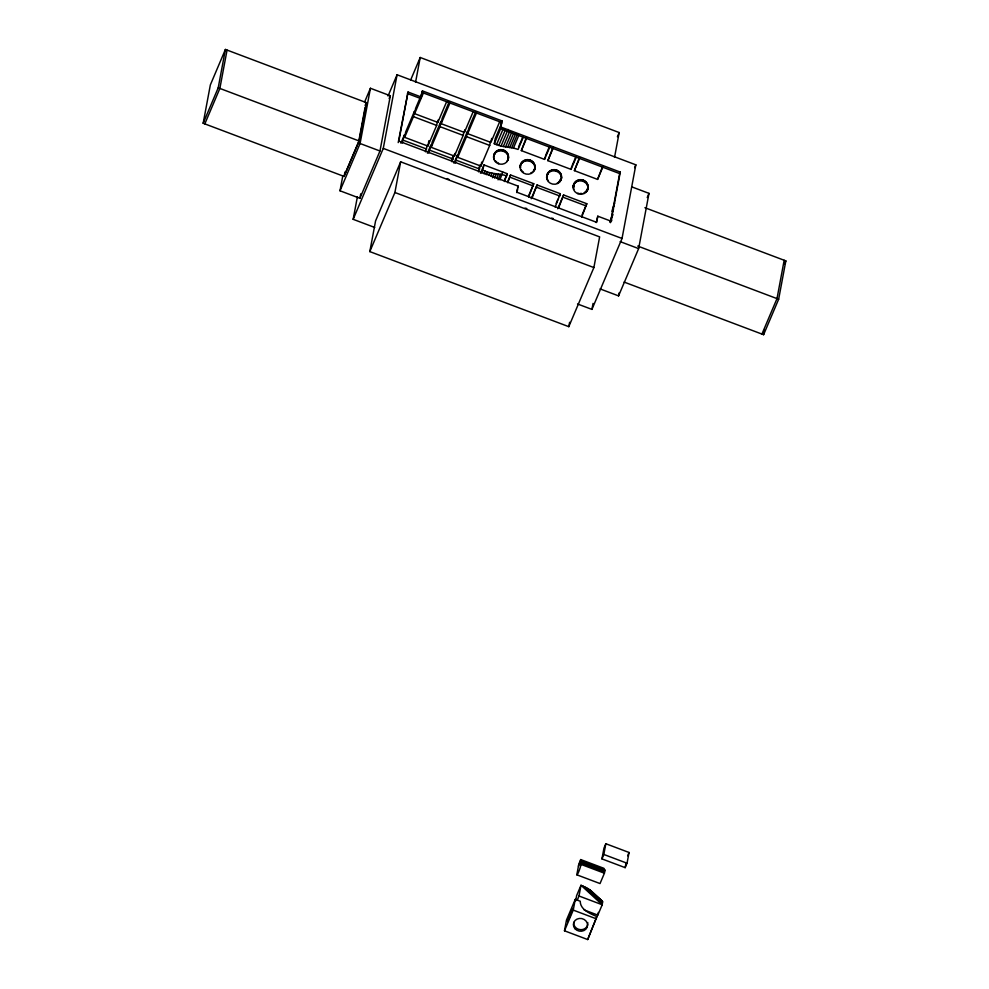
<?xml version="1.0" encoding="UTF-8"?>
<svg xmlns="http://www.w3.org/2000/svg" width="989" height="989" viewBox="0 0 989 989"><rect width="100%" height="100%" fill="white"/><g stroke="black" fill="none" stroke-linecap="round" stroke-linejoin="round"><path stroke-width="1.48" d="M581.272 860.9L604.489 869.652L604.415 873.213L600.026 883.56L576.81 874.808C579.171 874.14 585.216 850.948 578.441 866.141M584.165 909.954L597.826 915.097L602.214 904.762L602.462 901.325L589.518 889.618L581.013 885.266L576.624 895.601L575.623 900.979M587.478 188.553L586.761 190.914A7.467 6.713 10.6 0 1 583.77 193.016M203.165 123.266L210.348 84.918L225.405 49.45L366.338 102.621L359.155 140.982L344.098 176.438L203.165 123.266L218.21 87.811L225.405 49.45M227.062 50.08L219.867 88.429L204.822 123.897M364.533 102.176L370.43 88.268L390.334 95.772L379.974 151.008L359.909 198.295L340.006 190.79L342.8 175.869M344.098 176.438L344.926 172.012M365.015 107.813L358.673 141.687L344.864 174.2M340.006 190.79L360.083 143.504L370.43 88.268M374.732 227.47L353.16 219.323L357.388 196.786M359.909 198.295L360.738 193.819M353.16 219.323L383.275 148.399L397.071 74.756L635.84 164.829L622.032 238.473L591.929 309.396L577.539 303.982M369.812 251.602L375.573 220.918L400.656 161.813L599.631 236.878L593.882 267.562L568.786 326.667L369.812 251.602L394.908 192.496L400.656 161.813M398.208 142.601L408.037 92.026L421.302 97.033L420.671 98.517L407.406 93.51M408.037 92.026L398.839 141.13L518.224 186.167L517.062 192.299L596.651 222.327L597.801 216.183L611.066 221.19L620.276 172.098L500.891 127.062L502.041 120.918L422.451 90.901L421.821 92.373L501.411 122.401L500.261 128.533L619.646 173.582L610.448 222.673M402.239 143.046L404.414 134.912L400.904 143.195M404.662 137.335L405.675 131.957L414.453 111.275L413.451 116.64L404.662 137.335L427.878 146.088L436.656 125.405L437.41 121.375M415.553 82.322L420.214 57.486L619.188 132.551L614.528 157.387M446.62 101.731L437.843 122.413L414.626 113.661L415.64 108.296L422.08 93.114M420.671 98.517L421.598 93.596M421.302 97.033L422.451 90.901M425.455 151.799L427.384 145.012M427.878 146.088L428.88 140.722M428.769 153.06L430.944 144.926L427.433 153.196M431.192 147.336L432.205 141.971L440.983 121.276L439.981 126.654L431.192 147.336L454.408 156.101L463.186 135.406L463.94 131.376M437.843 122.413L438.35 119.731M473.15 111.745L464.373 132.427L441.156 123.674L442.17 118.297L449.191 101.756M451.985 161.813L453.914 155.026M454.408 156.101L454.915 153.419M455.299 163.061L457.474 154.939L453.963 163.21M457.722 157.35L458.735 151.985L467.513 131.29L466.511 136.655L457.722 157.35L480.938 166.103L489.716 145.42L490.47 141.39M464.373 132.427L464.879 129.744M499.68 121.746L490.903 142.441L467.686 133.676L468.699 128.31L475.721 111.757M478.515 171.814L480.444 165.039M480.938 166.103L481.692 162.085M481.828 173.075L484.004 164.94L507.221 173.705L504.439 181.543M491.15 141.093L491.657 138.411M523.342 137.026L518.075 149.438C510.46 146.632 501.782 147.522 494.29 143.714L495.291 138.349L501.732 123.168M494.018 154.877L495.081 152.603A7.467 6.713 10.6 0 1 501.868 150.068L505.466 151.441A7.467 6.713 10.6 0 1 508.531 157.684L507.938 160.144A7.467 6.713 10.6 0 1 495.217 161.578A7.467 6.713 10.6 0 1 499.779 150.823A7.467 6.713 10.6 0 1 507.938 160.144M494.624 153.518L494.5 154.21A7.108 6.391 10.6 0 0 494.067 155.829M498.345 163.717L498.493 162.95M496.639 151.589A7.108 6.391 10.6 0 1 503.636 150.798L503.772 150.105M503.611 151.305L503.76 150.538M502.721 171.999L499.94 179.85M507.765 182.767L510.534 174.954L533.751 183.707L528.633 197.046M549.81 146.978L544.543 159.39L521.327 150.625L526.445 137.298M520.548 164.891L521.611 162.616A7.467 6.713 10.6 0 1 528.398 160.082L531.995 161.442A7.467 6.713 10.6 0 1 535.061 167.685L534.468 170.145A7.467 6.713 10.6 0 1 521.747 171.579A7.467 6.713 10.6 0 1 526.309 160.836A7.467 6.713 10.6 0 1 534.468 170.145M516.666 192.546L517.358 188.874M530.141 161.318L530.302 160.119M531.946 198.295L537.064 184.955L560.281 193.72L555.163 207.047M544.543 159.39L544.964 157.078M576.34 156.979L571.073 169.391L547.857 160.638L552.975 147.299M547.078 174.905L548.141 172.618A7.467 6.713 10.6 0 1 554.928 170.096L558.525 171.456A7.467 6.713 10.6 0 1 561.591 177.699L560.998 180.159A7.467 6.713 10.6 0 1 548.277 181.593A7.467 6.713 10.6 0 1 552.839 170.837A7.467 6.713 10.6 0 1 560.998 180.159M547.683 173.532L546.769 175.832A7.467 6.713 10.6 0 0 548.413 180.826M556.832 170.133L558.328 171.653A7.108 6.391 10.6 0 1 561.196 175.894M556.671 171.32L556.819 170.565M558.476 208.308L563.594 194.969L586.811 203.722L581.693 217.061M571.073 169.391L571.494 167.092M602.87 166.993L597.591 179.405L574.386 170.64L579.505 157.313M573.608 184.906L574.671 182.631A7.467 6.713 10.6 0 1 581.458 180.097L585.055 181.457A7.467 6.713 10.6 0 1 588.121 187.712L587.528 190.16A7.467 6.713 10.6 0 1 574.807 191.594A7.467 6.713 10.6 0 1 579.369 180.851A7.467 6.713 10.6 0 1 587.528 190.16M573.929 189.307A7.467 6.713 10.6 0 1 573.299 185.845L574.213 183.546M577.935 193.745L578.071 192.979M583.201 181.333L583.362 180.134M568.786 326.667L569.615 322.29M597.591 179.405L602.709 166.065M596.256 222.574L597.801 216.183M591.929 309.396L593.054 303.388M600.088 288.912L618.57 295.884L619.126 292.892M618.57 295.884L638.634 248.598L648.994 193.362L631.934 186.933M564.472 930.797L566.487 920.054L575.264 899.36L580.246 901.239C580.16 909.682 590.297 913.737 596.899 916.556L587.689 939.55L564.472 930.797L573.249 910.103L575.264 899.36M576.81 874.808L578.825 864.065L580.728 859.577L603.945 868.33M580.345 861.654L580.728 859.577M578.998 895.997L581.013 885.266L602.214 904.762L578.998 895.997L577.353 899.879M601.942 858.897L603.958 848.154L605.837 843.728L629.053 852.481L627.038 863.224L625.159 867.65L601.942 858.897L603.822 854.459L605.837 843.728M587.689 939.55L596.899 916.556M597.826 915.097L598.333 912.414M625.159 867.65L625.913 863.62M624.096 282.075L763.595 334.702L764.423 330.277M784.178 260.255L776.995 298.616L761.938 334.072M763.595 334.702L778.652 299.234L785.835 260.886L644.902 207.715M494.339 159.278A7.467 6.713 10.6 0 1 493.709 155.817L494.154 154.123M520.301 167.586A7.467 6.713 10.6 0 1 520.239 165.831L520.684 164.137M546.769 175.832L547.214 174.138M573.299 185.845L573.744 184.152M534.616 169.391L533.701 170.899L534.295 169.206M587.355 189.22L586.761 190.914L587.676 189.406M495.081 152.603L493.709 155.817M521.611 162.616L520.239 165.831M548.141 172.618L547.56 174.225A7.108 6.391 10.6 0 1 551.281 170.726M574.09 184.238L574.671 182.631M533.701 170.899L534.283 169.304L533.405 170.714M365.139 105.452L366.338 102.621M388.034 96.032L397.071 74.756M389.147 98.554L390.334 95.772M410.658 79.998L420.214 57.486M414.626 113.661L423.416 92.978M441.156 123.674L449.946 102.98M451.231 160.577L452.987 156.447M467.686 133.676L476.475 112.993M478.936 167.833L480.11 165.076M501.411 122.401L502.041 120.918M480.493 173.223L484.004 164.94M500.261 128.533L500.891 127.062M494.29 143.714L500.731 128.545M484.091 173.916L485.253 171.159C492.114 174.361 499.952 173.236 506.776 176.03M496.552 144.567L502.981 129.398M486.353 174.682L487.528 171.925M498.815 145.321L505.255 130.152M488.603 175.35L489.778 172.581M501.064 145.989L508.099 129.435M490.841 175.906L492.015 173.149M503.302 146.545L509.743 131.376M492.448 177.748L494.203 173.607M505.503 147.002L511.943 131.834M494.587 178.094L496.342 173.953M507.641 147.361L513.489 133.564M496.663 178.329L498.419 174.2M509.706 147.596L515.566 133.799M498.06 179.837L500.397 174.324M511.696 147.72L517.544 133.935M513.575 147.732L518.842 135.32M504.872 179.219L507.221 173.705M518.508 147.101L522.612 137.446M507.604 181.852L510.534 174.954M521.327 150.625L526.593 138.213M517.593 187.638L518.224 186.167M528.485 196.119L533.751 183.707M545.557 155.706L549.068 147.435M531.217 198.752L537.064 184.955M547.857 160.638L553.123 148.226M572.087 165.719L575.598 157.436M556.177 203.375L557.932 199.234M559.106 196.477L560.281 193.72M557.734 208.766L563.594 194.969M574.386 170.64L579.653 158.228M582.125 214.761L586.811 203.722M617.396 136.766L619.188 132.551M619.646 173.582L620.276 172.098M609.966 221.672L612.97 214.601M634.629 167.66L635.84 164.829M647.226 197.54L648.994 193.362M784.636 263.717L785.835 260.886M627.632 855.806L629.053 852.481M508.531 157.684L507.765 159.192A7.108 6.391 10.6 0 0 506.615 152.838M561.591 177.699L560.231 180.913A7.467 6.713 10.6 0 1 557.24 183.014M507.172 160.898L508.086 159.377M561.146 179.392L560.231 180.913L560.948 178.539A7.108 6.391 10.6 0 1 560.071 179.986M602.462 901.325L597.937 898M604.489 869.652L580.728 861.209M501.868 150.068L505.466 151.441M531.995 161.442L528.398 160.082M558.525 171.456L554.928 170.096M581.458 180.097L585.055 181.457M483.003 170.318L485.253 171.159M413.451 116.64L436.656 125.405M439.981 126.654L463.186 135.406M466.511 136.655L489.716 145.42M510.101 177.254L533.318 186.006M536.631 187.267L559.848 196.02M563.161 197.268L586.378 206.033M403.413 140.29L426.63 149.042M429.943 150.291L453.147 159.056M456.473 160.305L479.677 169.057M383.275 148.399L622.032 238.473M218.21 87.811L359.155 140.982M637.707 246.063L778.652 299.234M360.083 143.504L379.974 151.008M620.165 241.625L638.634 248.598M394.908 192.496L593.882 267.562M603.822 854.459L627.038 863.224M581.038 860.962L604.662 869.788M581.544 861.345L604.761 870.11M581.569 861.852L604.786 870.617M581.52 862.544L604.736 871.309M581.396 863.422L604.613 872.174M581.211 864.46L604.415 873.213M573.249 910.103L596.466 918.868M583.226 180.826L584.858 181.655M503.636 150.798L505.268 151.638M589.518 889.618L602.561 901.647M587.54 888.295L602.585 902.153M585.463 887.121L602.536 902.846M583.275 886.107L602.412 903.711M602.041 901.263L591.373 891.089M551.541 218.149A7.108 6.391 10.6 0 1 553.346 218.594M525.011 208.135A7.108 6.391 10.6 0 1 526.816 208.58M447.226 178.564A7.108 6.391 10.6 0 1 448.858 179.405M587.75 922.502A7.108 6.391 10.6 0 1 580.976 929.709A7.108 6.391 10.6 0 1 573.707 922.403M494.203 155.137A7.108 6.391 10.6 0 1 502.882 149.834A7.108 6.391 10.6 0 1 507.889 158.524M496.775 162.06A7.467 6.713 10.6 0 1 495.353 160.811M534.839 166.918A7.108 6.391 10.6 0 0 529.412 159.847A7.108 6.391 10.6 0 0 521.154 163.531L521.03 164.211A7.108 6.391 10.6 0 1 521.895 162.777M520.659 167.512A7.108 6.391 10.6 0 1 520.597 165.831M523.169 161.603A7.108 6.391 10.6 0 1 530.166 160.811L531.798 161.64A7.108 6.391 10.6 0 1 534.122 164.31M534.653 165.929A7.108 6.391 10.6 0 1 534.715 167.611M532.366 172.135A7.467 6.713 10.6 0 1 530.71 173.001M523.305 172.074A7.467 6.713 10.6 0 1 520.869 169.292M547.313 176.833A7.108 6.391 10.6 0 1 554.1 169.626A7.108 6.391 10.6 0 1 561.369 176.932M559.959 180.628A7.108 6.391 10.6 0 1 558.686 181.803M547.201 177.464A7.108 6.391 10.6 0 1 547.14 175.795M553.049 170.306A7.108 6.391 10.6 0 1 554.903 170.318M573.843 186.834A7.108 6.391 10.6 0 1 579.702 179.677A7.108 6.391 10.6 0 1 587.849 185.264M586.489 190.63A7.108 6.391 10.6 0 1 585.216 191.817M573.731 187.477A7.108 6.391 10.6 0 1 574.968 182.742M576.241 181.568A7.108 6.391 10.6 0 1 577.811 180.74M579.579 180.319A7.108 6.391 10.6 0 1 581.433 180.332M587.194 184.275A7.108 6.391 10.6 0 1 587.726 185.895M581.915 193.461A7.467 6.713 10.6 0 1 579.962 193.448M611.857 220.09A7.467 0.63 -69.3 0 1 611.19 221.585M610.065 222.031A7.467 0.63 -69.3 0 1 611.659 217.184M613.489 209.309A7.467 0.63 -69.3 0 1 612.129 210.793A7.467 0.63 -69.3 0 1 614.663 203.091M567.365 920.994L567.414 921.736L569.961 916.519L572.334 908.421L567.365 920.994M574.98 928.696A7.108 6.391 10.6 0 0 587.107 927.323A7.108 6.391 10.6 0 0 579.331 918.46A7.108 6.391 10.6 0 0 574.98 928.696"/></g></svg>
